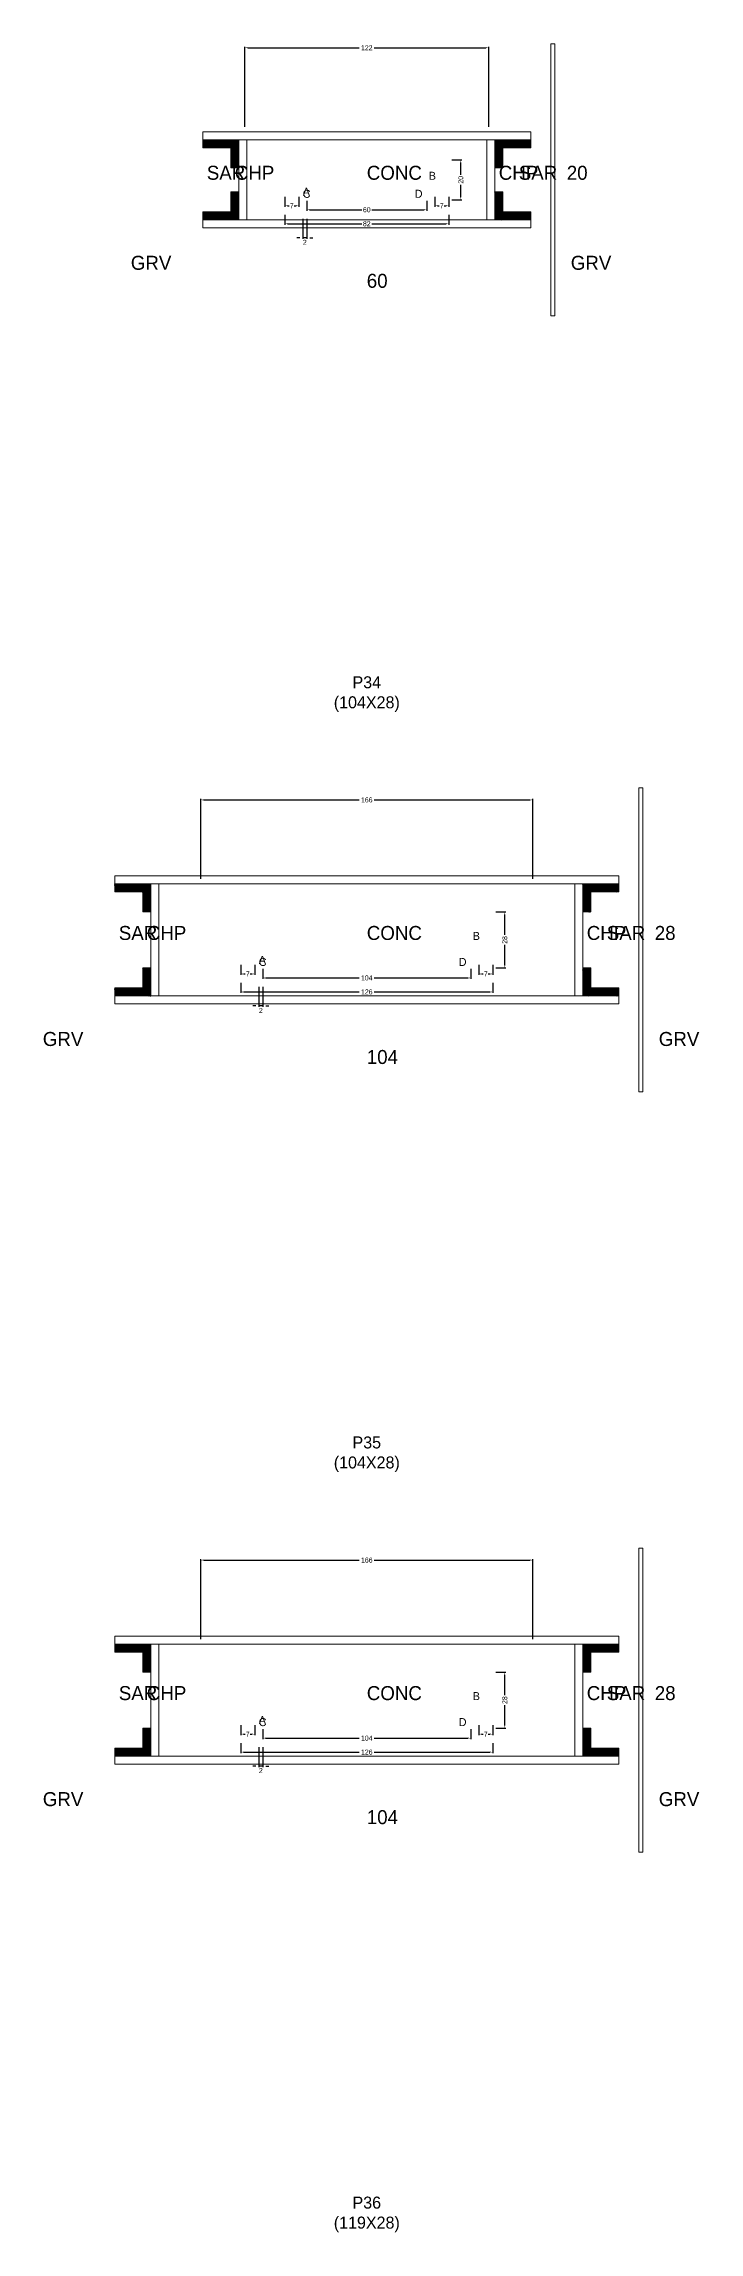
# Model space of a CAD drawing. Header units: centimetres. Extents: x -10500 to 4299, y -38766 to 295.
# Drawn here: x -162 to 166, y -13046 to -11952 of the extents above; entities that cross this region are included whole.
import ezdxf

# ---------------------------------------------------------------- set-up
doc = ezdxf.new("R2010")
doc.units = ezdxf.units.CM
for name, color, linetype in [('COTA', 241, 'Continuous'), ('Hachura', 251, 'Continuous'), ('NOMENCLATURA', 7, 'Continuous'), ('SARRAFO', 251, 'Continuous'), ('Texto Seção', 7, 'Continuous')]:
    doc.layers.add(name, color=color, linetype=linetype)
doc.dimstyles.new('cotax2', dxfattribs={"dimtxt": 2.5, "dimasz": 1.5, "dimexe": 0.5, "dimexo": 0.5, "dimgap": 0.5, "dimtad": 1, "dimcen": 2.5, "dimazin": 3, "dimtfac": 1, "dimtmove": 0, "dimatfit": 3})

# ---------------------------------------------------------------- blocks, each defined once
blk = doc.blocks.new('_CLOSEDFILLED')
at = {"color": 0, "linetype": 'BYBLOCK'}
blk.add_solid([(-1, 0.16), (0, 0), (-1, -0.16)], dxfattribs=at)
blk = doc.blocks.new('*D910')
for p, q in [((-41, -12037.5), (-41, -12042.5)), ((-39.5, -12042), (-2.5, -12042)), ((2.5, -12042), (39.5, -12042)), ((41, -12037.5), (41, -12042.5))]:
    blk.add_line(p, q)
at = {"layer": 'Defpoints'}
for p in [(-41, -12037), (-41, -12042), (41, -12037)]:
    blk.add_point(p, dxfattribs=at)
at = {"layer": 'COTA', "xscale": 1.5, "yscale": 1.5, "rotation": 180}
blk.add_blockref('_CLOSEDFILLED', (-41, -12042), dxfattribs=at)
at = {"layer": 'COTA', "xscale": 1.5, "yscale": 1.5}
blk.add_blockref('_CLOSEDFILLED', (41, -12042), dxfattribs=at)
at = {"layer": 'COTA', "insert": (0, -12042), "char_height": 2.5, "attachment_point": 5}
blk.add_mtext('82', dxfattribs=at)
blk = doc.blocks.new('*D911')
for p, q in [((-30, -12030.5), (-30, -12035.5)), ((30, -12030.5), (30, -12035.5)), ((-28.5, -12035), (-2.5, -12035)), ((2.5, -12035), (28.5, -12035))]:
    blk.add_line(p, q)
at = {"layer": 'Defpoints'}
for p in [(-30, -12030), (30, -12030), (-30, -12035)]:
    blk.add_point(p, dxfattribs=at)
at = {"layer": 'COTA', "xscale": 1.5, "yscale": 1.5, "rotation": 180}
blk.add_blockref('_CLOSEDFILLED', (-30, -12035), dxfattribs=at)
at = {"layer": 'COTA', "xscale": 1.5, "yscale": 1.5}
blk.add_blockref('_CLOSEDFILLED', (30, -12035), dxfattribs=at)
at = {"layer": 'COTA', "insert": (0, -12035), "char_height": 2.5, "attachment_point": 5}
blk.add_mtext('60', dxfattribs=at)
blk = doc.blocks.new('*D912')
for p, q in [((42.5, -12010), (47.5, -12010)), ((47, -12017.5), (47, -12011.5)), ((47, -12028.5), (47, -12022.5)), ((42.5, -12030), (47.5, -12030))]:
    blk.add_line(p, q)
at = {"layer": 'Defpoints'}
for p in [(42, -12010), (42, -12030), (47, -12030)]:
    blk.add_point(p, dxfattribs=at)
at = {"layer": 'COTA', "xscale": 1.5, "yscale": 1.5}
for p, rotation in [((47, -12010), 90), ((47, -12030), 270)]:
    blk.add_blockref('_CLOSEDFILLED', p, dxfattribs=dict(at, rotation=rotation))
at = {"layer": 'COTA', "insert": (47, -12020), "char_height": 2.5, "attachment_point": 5, "rotation": 90}
blk.add_mtext('20', dxfattribs=at)
blk = doc.blocks.new('*D913')
for p, q in [((-41, -12028.5), (-41, -12033.5)), ((-39.5, -12033), (-38.75, -12033)), ((-36.25, -12033), (-35.5, -12033)), ((-34, -12028.5), (-34, -12033.5))]:
    blk.add_line(p, q)
at = {"layer": 'Defpoints'}
for p in [(-41, -12028), (-41, -12033), (-34, -12028)]:
    blk.add_point(p, dxfattribs=at)
at = {"layer": 'COTA', "xscale": 1.5, "yscale": 1.5, "rotation": 180}
blk.add_blockref('_CLOSEDFILLED', (-41, -12033), dxfattribs=at)
at = {"layer": 'COTA', "xscale": 1.5, "yscale": 1.5}
blk.add_blockref('_CLOSEDFILLED', (-34, -12033), dxfattribs=at)
at = {"layer": 'COTA', "insert": (-37.5, -12033), "char_height": 2.5, "attachment_point": 5}
blk.add_mtext('7', dxfattribs=at)
blk = doc.blocks.new('*D914')
for p, q in [((34, -12028.5), (34, -12033.5)), ((35.5, -12033), (36.25, -12033)), ((38.75, -12033), (39.5, -12033)), ((41, -12028.5), (41, -12033.5))]:
    blk.add_line(p, q)
at = {"layer": 'Defpoints'}
for p in [(34, -12028), (34, -12033), (41, -12028)]:
    blk.add_point(p, dxfattribs=at)
at = {"layer": 'COTA', "xscale": 1.5, "yscale": 1.5, "rotation": 180}
blk.add_blockref('_CLOSEDFILLED', (34, -12033), dxfattribs=at)
at = {"layer": 'COTA', "xscale": 1.5, "yscale": 1.5}
blk.add_blockref('_CLOSEDFILLED', (41, -12033), dxfattribs=at)
at = {"layer": 'COTA', "insert": (37.5, -12033), "char_height": 2.5, "attachment_point": 5}
blk.add_mtext('7', dxfattribs=at)
blk = doc.blocks.new('*D915')
for p, q in [((-61, -11993.5), (-61, -11953.5)), ((-59.5, -11954), (-3.75, -11954)), ((3.75, -11954), (59.5, -11954)), ((61, -11993.5), (61, -11953.5))]:
    blk.add_line(p, q)
at = {"layer": 'Defpoints'}
for p in [(-61, -11954), (-61, -11994), (61, -11994)]:
    blk.add_point(p, dxfattribs=at)
at = {"layer": 'COTA', "xscale": 1.5, "yscale": 1.5, "rotation": 180}
blk.add_blockref('_CLOSEDFILLED', (-61, -11954), dxfattribs=at)
at = {"layer": 'COTA', "xscale": 1.5, "yscale": 1.5}
blk.add_blockref('_CLOSEDFILLED', (61, -11954), dxfattribs=at)
at = {"layer": 'COTA', "insert": (0, -11954), "char_height": 2.5, "attachment_point": 5}
blk.add_mtext('122', dxfattribs=at)
blk = doc.blocks.new('*D936')
for p, q in [((-63, -12421.5), (-63, -12426.5)), ((-61.5, -12426), (-3.75, -12426)), ((3.75, -12426), (61.5, -12426)), ((63, -12421.5), (63, -12426.5))]:
    blk.add_line(p, q)
at = {"layer": 'Defpoints'}
for p in [(-63, -12421), (-63, -12426), (63, -12421)]:
    blk.add_point(p, dxfattribs=at)
at = {"layer": 'COTA', "xscale": 1.5, "yscale": 1.5, "rotation": 180}
blk.add_blockref('_CLOSEDFILLED', (-63, -12426), dxfattribs=at)
at = {"layer": 'COTA', "xscale": 1.5, "yscale": 1.5}
blk.add_blockref('_CLOSEDFILLED', (63, -12426), dxfattribs=at)
at = {"layer": 'COTA', "insert": (0, -12426), "char_height": 2.5, "attachment_point": 5}
blk.add_mtext('126', dxfattribs=at)
blk = doc.blocks.new('*D937')
for p, q in [((-52, -12414.5), (-52, -12419.5)), ((52, -12414.5), (52, -12419.5)), ((-50.5, -12419), (-3.75, -12419)), ((3.75, -12419), (50.5, -12419))]:
    blk.add_line(p, q)
at = {"layer": 'Defpoints'}
for p in [(-52, -12414), (52, -12414), (-52, -12419)]:
    blk.add_point(p, dxfattribs=at)
at = {"layer": 'COTA', "xscale": 1.5, "yscale": 1.5, "rotation": 180}
blk.add_blockref('_CLOSEDFILLED', (-52, -12419), dxfattribs=at)
at = {"layer": 'COTA', "xscale": 1.5, "yscale": 1.5}
blk.add_blockref('_CLOSEDFILLED', (52, -12419), dxfattribs=at)
at = {"layer": 'COTA', "insert": (0, -12419), "char_height": 2.5, "attachment_point": 5}
blk.add_mtext('104', dxfattribs=at)
blk = doc.blocks.new('*D938')
for p, q in [((64.5, -12386), (69.5, -12386)), ((69, -12397.5), (69, -12387.5)), ((69, -12412.5), (69, -12402.5)), ((64.5, -12414), (69.5, -12414))]:
    blk.add_line(p, q)
at = {"layer": 'Defpoints'}
for p in [(64, -12386), (64, -12414), (69, -12414)]:
    blk.add_point(p, dxfattribs=at)
at = {"layer": 'COTA', "xscale": 1.5, "yscale": 1.5}
for p, rotation in [((69, -12386), 90), ((69, -12414), 270)]:
    blk.add_blockref('_CLOSEDFILLED', p, dxfattribs=dict(at, rotation=rotation))
at = {"layer": 'COTA', "insert": (69, -12400), "char_height": 2.5, "attachment_point": 5, "rotation": 90}
blk.add_mtext('28', dxfattribs=at)
blk = doc.blocks.new('*D939')
for p, q in [((-63, -12412.5), (-63, -12417.5)), ((-56, -12412.5), (-56, -12417.5)), ((-61.5, -12417), (-60.75, -12417)), ((-58.25, -12417), (-57.5, -12417))]:
    blk.add_line(p, q)
at = {"layer": 'Defpoints'}
for p in [(-63, -12412), (-56, -12412), (-63, -12417)]:
    blk.add_point(p, dxfattribs=at)
at = {"layer": 'COTA', "xscale": 1.5, "yscale": 1.5, "rotation": 180}
blk.add_blockref('_CLOSEDFILLED', (-63, -12417), dxfattribs=at)
at = {"layer": 'COTA', "xscale": 1.5, "yscale": 1.5}
blk.add_blockref('_CLOSEDFILLED', (-56, -12417), dxfattribs=at)
at = {"layer": 'COTA', "insert": (-59.5, -12417), "char_height": 2.5, "attachment_point": 5}
blk.add_mtext('7', dxfattribs=at)
blk = doc.blocks.new('*D940')
for p, q in [((56, -12412.5), (56, -12417.5)), ((63, -12412.5), (63, -12417.5)), ((57.5, -12417), (58.25, -12417)), ((60.75, -12417), (61.5, -12417))]:
    blk.add_line(p, q)
at = {"layer": 'Defpoints'}
for p in [(56, -12412), (63, -12412), (56, -12417)]:
    blk.add_point(p, dxfattribs=at)
at = {"layer": 'COTA', "xscale": 1.5, "yscale": 1.5, "rotation": 180}
blk.add_blockref('_CLOSEDFILLED', (56, -12417), dxfattribs=at)
at = {"layer": 'COTA', "xscale": 1.5, "yscale": 1.5}
blk.add_blockref('_CLOSEDFILLED', (63, -12417), dxfattribs=at)
at = {"layer": 'COTA', "insert": (59.5, -12417), "char_height": 2.5, "attachment_point": 5}
blk.add_mtext('7', dxfattribs=at)
blk = doc.blocks.new('*D941')
for p, q in [((-83, -12369.5), (-83, -12329.5)), ((-81.5, -12330), (-3.75, -12330)), ((3.75, -12330), (81.5, -12330)), ((83, -12369.5), (83, -12329.5))]:
    blk.add_line(p, q)
at = {"layer": 'Defpoints'}
for p in [(-83, -12330), (-83, -12370), (83, -12370)]:
    blk.add_point(p, dxfattribs=at)
at = {"layer": 'COTA', "xscale": 1.5, "yscale": 1.5, "rotation": 180}
blk.add_blockref('_CLOSEDFILLED', (-83, -12330), dxfattribs=at)
at = {"layer": 'COTA', "xscale": 1.5, "yscale": 1.5}
blk.add_blockref('_CLOSEDFILLED', (83, -12330), dxfattribs=at)
at = {"layer": 'COTA', "insert": (0, -12330), "char_height": 2.5, "attachment_point": 5}
blk.add_mtext('166', dxfattribs=at)
blk = doc.blocks.new('*D962')
for p, q in [((-63, -12801.5), (-63, -12806.5)), ((-61.5, -12806), (-3.75, -12806)), ((3.75, -12806), (61.5, -12806)), ((63, -12801.5), (63, -12806.5))]:
    blk.add_line(p, q)
at = {"layer": 'Defpoints'}
for p in [(-63, -12801), (-63, -12806), (63, -12801)]:
    blk.add_point(p, dxfattribs=at)
at = {"layer": 'COTA', "xscale": 1.5, "yscale": 1.5, "rotation": 180}
blk.add_blockref('_CLOSEDFILLED', (-63, -12806), dxfattribs=at)
at = {"layer": 'COTA', "xscale": 1.5, "yscale": 1.5}
blk.add_blockref('_CLOSEDFILLED', (63, -12806), dxfattribs=at)
at = {"layer": 'COTA', "insert": (0, -12806), "char_height": 2.5, "attachment_point": 5}
blk.add_mtext('126', dxfattribs=at)
blk = doc.blocks.new('*D963')
for p, q in [((-52, -12794.5), (-52, -12799.5)), ((-50.5, -12799), (-3.75, -12799)), ((3.75, -12799), (50.5, -12799)), ((52, -12794.5), (52, -12799.5))]:
    blk.add_line(p, q)
at = {"layer": 'Defpoints'}
for p in [(-52, -12794), (-52, -12799), (52, -12794)]:
    blk.add_point(p, dxfattribs=at)
at = {"layer": 'COTA', "xscale": 1.5, "yscale": 1.5, "rotation": 180}
blk.add_blockref('_CLOSEDFILLED', (-52, -12799), dxfattribs=at)
at = {"layer": 'COTA', "xscale": 1.5, "yscale": 1.5}
blk.add_blockref('_CLOSEDFILLED', (52, -12799), dxfattribs=at)
at = {"layer": 'COTA', "insert": (0, -12799), "char_height": 2.5, "attachment_point": 5}
blk.add_mtext('104', dxfattribs=at)
blk = doc.blocks.new('*D964')
for p, q in [((64.5, -12766), (69.5, -12766)), ((69, -12777.5), (69, -12767.5)), ((69, -12792.5), (69, -12782.5)), ((64.5, -12794), (69.5, -12794))]:
    blk.add_line(p, q)
at = {"layer": 'Defpoints'}
for p in [(64, -12766), (64, -12794), (69, -12794)]:
    blk.add_point(p, dxfattribs=at)
at = {"layer": 'COTA', "xscale": 1.5, "yscale": 1.5}
for p, rotation in [((69, -12766), 90), ((69, -12794), 270)]:
    blk.add_blockref('_CLOSEDFILLED', p, dxfattribs=dict(at, rotation=rotation))
at = {"layer": 'COTA', "insert": (69, -12780), "char_height": 2.5, "attachment_point": 5, "rotation": 90}
blk.add_mtext('28', dxfattribs=at)
blk = doc.blocks.new('*D965')
for p, q in [((-63, -12792.5), (-63, -12797.5)), ((-61.5, -12797), (-60.75, -12797)), ((-58.25, -12797), (-57.5, -12797)), ((-56, -12792.5), (-56, -12797.5))]:
    blk.add_line(p, q)
at = {"layer": 'Defpoints'}
for p in [(-63, -12792), (-63, -12797), (-56, -12792)]:
    blk.add_point(p, dxfattribs=at)
at = {"layer": 'COTA', "xscale": 1.5, "yscale": 1.5, "rotation": 180}
blk.add_blockref('_CLOSEDFILLED', (-63, -12797), dxfattribs=at)
at = {"layer": 'COTA', "xscale": 1.5, "yscale": 1.5}
blk.add_blockref('_CLOSEDFILLED', (-56, -12797), dxfattribs=at)
at = {"layer": 'COTA', "insert": (-59.5, -12797), "char_height": 2.5, "attachment_point": 5}
blk.add_mtext('7', dxfattribs=at)
blk = doc.blocks.new('*D966')
for p, q in [((56, -12792.5), (56, -12797.5)), ((57.5, -12797), (58.25, -12797)), ((60.75, -12797), (61.5, -12797)), ((63, -12792.5), (63, -12797.5))]:
    blk.add_line(p, q)
at = {"layer": 'Defpoints'}
for p in [(56, -12792), (56, -12797), (63, -12792)]:
    blk.add_point(p, dxfattribs=at)
at = {"layer": 'COTA', "xscale": 1.5, "yscale": 1.5, "rotation": 180}
blk.add_blockref('_CLOSEDFILLED', (56, -12797), dxfattribs=at)
at = {"layer": 'COTA', "xscale": 1.5, "yscale": 1.5}
blk.add_blockref('_CLOSEDFILLED', (63, -12797), dxfattribs=at)
at = {"layer": 'COTA', "insert": (59.5, -12797), "char_height": 2.5, "attachment_point": 5}
blk.add_mtext('7', dxfattribs=at)
blk = doc.blocks.new('*D967')
for p, q in [((-83, -12749.5), (-83, -12709.5)), ((-81.5, -12710), (-3.75, -12710)), ((3.75, -12710), (81.5, -12710)), ((83, -12749.5), (83, -12709.5))]:
    blk.add_line(p, q)
at = {"layer": 'Defpoints'}
for p in [(-83, -12710), (-83, -12750), (83, -12750)]:
    blk.add_point(p, dxfattribs=at)
at = {"layer": 'COTA', "xscale": 1.5, "yscale": 1.5, "rotation": 180}
blk.add_blockref('_CLOSEDFILLED', (-83, -12710), dxfattribs=at)
at = {"layer": 'COTA', "xscale": 1.5, "yscale": 1.5}
blk.add_blockref('_CLOSEDFILLED', (83, -12710), dxfattribs=at)
at = {"layer": 'COTA', "insert": (0, -12710), "char_height": 2.5, "attachment_point": 5}
blk.add_mtext('166', dxfattribs=at)

msp = doc.modelspace()

# ---------------------------------------------------------------- hatches: boundary and pattern name
at = {"layer": 'SARRAFO'}
h = msp.add_hatch(dxfattribs=at)
h.set_pattern_fill('SOLID', scale=2)
h.paths.add_polyline_path([(-82, -12004), (-68, -12004), (-68, -12000), (-82, -12000)])
h = msp.add_hatch(dxfattribs=at)
h.set_pattern_fill('SOLID', scale=2)
h.paths.add_polyline_path([(-68, -12014), (-64, -12014), (-64, -12000), (-68, -12000)])
h = msp.add_hatch(dxfattribs=at)
h.set_pattern_fill('SOLID', scale=2)
h.paths.add_polyline_path([(64, -12014), (68, -12014), (68, -12000), (64, -12000)])
h = msp.add_hatch(dxfattribs=at)
h.set_pattern_fill('SOLID', scale=2)
h.paths.add_polyline_path([(68, -12004), (82, -12004), (82, -12000), (68, -12000)])
h = msp.add_hatch(dxfattribs=at)
h.set_pattern_fill('SOLID', scale=2)
h.paths.add_polyline_path([(-68, -12040), (-64, -12040), (-64, -12026), (-68, -12026)])
h = msp.add_hatch(dxfattribs=at)
h.set_pattern_fill('SOLID', scale=2)
h.paths.add_polyline_path([(64, -12040), (68, -12040), (68, -12026), (64, -12026)])
h = msp.add_hatch(dxfattribs=at)
h.set_pattern_fill('SOLID', scale=2)
h.paths.add_polyline_path([(-82, -12040), (-68, -12040), (-68, -12036), (-82, -12036)])
h = msp.add_hatch(dxfattribs=at)
h.set_pattern_fill('SOLID', scale=2)
h.paths.add_polyline_path([(68, -12040), (82, -12040), (82, -12036), (68, -12036)])
h = msp.add_hatch(dxfattribs=at)
h.set_pattern_fill('SOLID', scale=2)
h.paths.add_polyline_path([(-126, -12376), (-112, -12376), (-112, -12372), (-126, -12372)])
h = msp.add_hatch(dxfattribs=at)
h.set_pattern_fill('SOLID', scale=2)
h.paths.add_polyline_path([(-112, -12386), (-108, -12386), (-108, -12372), (-112, -12372)])
h = msp.add_hatch(dxfattribs=at)
h.set_pattern_fill('SOLID', scale=2)
h.paths.add_polyline_path([(108, -12386), (112, -12386), (112, -12372), (108, -12372)])
h = msp.add_hatch(dxfattribs=at)
h.set_pattern_fill('SOLID', scale=2)
h.paths.add_polyline_path([(112, -12376), (126, -12376), (126, -12372), (112, -12372)])
h = msp.add_hatch(dxfattribs=at)
h.set_pattern_fill('SOLID', scale=2)
h.paths.add_polyline_path([(-112, -12428), (-108, -12428), (-108, -12414), (-112, -12414)])
h = msp.add_hatch(dxfattribs=at)
h.set_pattern_fill('SOLID', scale=2)
h.paths.add_polyline_path([(108, -12428), (112, -12428), (112, -12414), (108, -12414)])
h = msp.add_hatch(dxfattribs=at)
h.set_pattern_fill('SOLID', scale=2)
h.paths.add_polyline_path([(-126, -12428), (-112, -12428), (-112, -12424), (-126, -12424)])
h = msp.add_hatch(dxfattribs=at)
h.set_pattern_fill('SOLID', scale=2)
h.paths.add_polyline_path([(112, -12428), (126, -12428), (126, -12424), (112, -12424)])
h = msp.add_hatch(dxfattribs=at)
h.set_pattern_fill('SOLID', scale=2)
h.paths.add_polyline_path([(-126, -12756), (-112, -12756), (-112, -12752), (-126, -12752)])
h = msp.add_hatch(dxfattribs=at)
h.set_pattern_fill('SOLID', scale=2)
h.paths.add_polyline_path([(-112, -12766), (-108, -12766), (-108, -12752), (-112, -12752)])
h = msp.add_hatch(dxfattribs=at)
h.set_pattern_fill('SOLID', scale=2)
h.paths.add_polyline_path([(108, -12766), (112, -12766), (112, -12752), (108, -12752)])
h = msp.add_hatch(dxfattribs=at)
h.set_pattern_fill('SOLID', scale=2)
h.paths.add_polyline_path([(112, -12756), (126, -12756), (126, -12752), (112, -12752)])
h = msp.add_hatch(dxfattribs=at)
h.set_pattern_fill('SOLID', scale=2)
h.paths.add_polyline_path([(-112, -12808), (-108, -12808), (-108, -12794), (-112, -12794)])
h = msp.add_hatch(dxfattribs=at)
h.set_pattern_fill('SOLID', scale=2)
h.paths.add_polyline_path([(108, -12808), (112, -12808), (112, -12794), (108, -12794)])
h = msp.add_hatch(dxfattribs=at)
h.set_pattern_fill('SOLID', scale=2)
h.paths.add_polyline_path([(-126, -12808), (-112, -12808), (-112, -12804), (-126, -12804)])
h = msp.add_hatch(dxfattribs=at)
h.set_pattern_fill('SOLID', scale=2)
h.paths.add_polyline_path([(112, -12808), (126, -12808), (126, -12804), (112, -12804)])

# ---------------------------------------------------------------- linework, layer by layer
at = {"layer": 'Hachura', "lineweight": 13}
for points in [[(92, -12088), (94, -12088), (94, -11952), (92, -11952)], [(136, -12476), (138, -12476), (138, -12324), (136, -12324)], [(136, -12856), (138, -12856), (138, -12704), (136, -12704)]]:
    msp.add_lwpolyline(points, close=True, dxfattribs=at)
at = {"layer": 'Hachura', "lineweight": 18}
for points in [[(-82, -12000), (82, -12000), (82, -11996), (-82, -11996)], [(-64, -12040), (-60, -12040), (-60, -12000), (-64, -12000)], [(60, -12040), (64, -12040), (64, -12000), (60, -12000)], [(-82, -12044), (82, -12044), (82, -12040), (-82, -12040)], [(-126, -12372), (126, -12372), (126, -12368), (-126, -12368)], [(-108, -12428), (-104, -12428), (-104, -12372), (-108, -12372)], [(104, -12428), (108, -12428), (108, -12372), (104, -12372)], [(-126, -12432), (126, -12432), (126, -12428), (-126, -12428)], [(-126, -12752), (126, -12752), (126, -12748), (-126, -12748)], [(-108, -12808), (-104, -12808), (-104, -12752), (-108, -12752)], [(104, -12808), (108, -12808), (108, -12752), (104, -12752)], [(-126, -12812), (126, -12812), (126, -12808), (-126, -12808)]]:
    msp.add_lwpolyline(points, close=True, dxfattribs=at)
at = {"layer": 'SARRAFO', "lineweight": 13}
for points in [[(-82, -12004), (-68, -12004), (-68, -12000), (-82, -12000)], [(-68, -12014), (-64, -12014), (-64, -12000), (-68, -12000)], [(64, -12014), (68, -12014), (68, -12000), (64, -12000)], [(68, -12004), (82, -12004), (82, -12000), (68, -12000)], [(-68, -12040), (-64, -12040), (-64, -12026), (-68, -12026)], [(64, -12040), (68, -12040), (68, -12026), (64, -12026)], [(-82, -12040), (-68, -12040), (-68, -12036), (-82, -12036)], [(68, -12040), (82, -12040), (82, -12036), (68, -12036)], [(-126, -12376), (-112, -12376), (-112, -12372), (-126, -12372)], [(-112, -12386), (-108, -12386), (-108, -12372), (-112, -12372)], [(108, -12386), (112, -12386), (112, -12372), (108, -12372)], [(112, -12376), (126, -12376), (126, -12372), (112, -12372)], [(-112, -12428), (-108, -12428), (-108, -12414), (-112, -12414)], [(108, -12428), (112, -12428), (112, -12414), (108, -12414)], [(-126, -12428), (-112, -12428), (-112, -12424), (-126, -12424)], [(112, -12428), (126, -12428), (126, -12424), (112, -12424)], [(-126, -12756), (-112, -12756), (-112, -12752), (-126, -12752)], [(-112, -12766), (-108, -12766), (-108, -12752), (-112, -12752)], [(108, -12766), (112, -12766), (112, -12752), (108, -12752)], [(112, -12756), (126, -12756), (126, -12752), (112, -12752)], [(-112, -12808), (-108, -12808), (-108, -12794), (-112, -12794)], [(108, -12808), (112, -12808), (112, -12794), (108, -12794)], [(-126, -12808), (-112, -12808), (-112, -12804), (-126, -12804)], [(112, -12808), (126, -12808), (126, -12804), (112, -12804)]]:
    msp.add_lwpolyline(points, close=True, dxfattribs=at)

# ---------------------------------------------------------------- texts
at = {"layer": 'NOMENCLATURA'}
for s, p in [('B', (31, -12020)), ('A', (-32, -12028)), ('C', (-32, -12029)), ('D', (24, -12029)), ('B', (53, -12400)), ('A', (-54, -12412)), ('C', (-54, -12413)), ('D', (46, -12413)), ('B', (53, -12780)), ('A', (-54, -12792)), ('C', (-54, -12793)), ('D', (46, -12793))]:
    msp.add_text(s, height=4, dxfattribs=at).set_placement(p)
at = {"layer": 'NOMENCLATURA', "char_height": 6, "attachment_point": 8}
for s, insert in [('P34\\P(104X28)', (0, -12286)), ('P35\\P(104X28)', (0, -12666)), ('P36\\P(119X28)', (0, -13046))]:
    msp.add_mtext(s, dxfattribs=dict(at, insert=insert))
at = {"layer": 'Texto Seção'}
for s, p in [('SAR', (-80, -12020)), ('CHP', (-66, -12020)), ('CONC', (0, -12020)), ('CHP', (66, -12020)), ('SAR', (76, -12020)), ('20', (100, -12020)), ('GRV', (-118, -12065)), ('GRV', (102, -12065)), ('60', (0, -12074)), ('SAR', (-124, -12400)), ('CHP', (-110, -12400)), ('CONC', (0, -12400)), ('CHP', (110, -12400)), ('SAR', (120, -12400)), ('28', (144, -12400)), ('GRV', (-162, -12453)), ('GRV', (146, -12453)), ('104', (0, -12462)), ('SAR', (-124, -12780)), ('CHP', (-110, -12780)), ('CONC', (0, -12780)), ('CHP', (110, -12780)), ('SAR', (120, -12780)), ('28', (144, -12780)), ('GRV', (-162, -12833)), ('GRV', (146, -12833)), ('104', (0, -12842))]:
    msp.add_text(s, height=7, dxfattribs=at).set_placement(p)

# ---------------------------------------------------------------- dimensions: what is measured, and where the dimension line sits
at = {"layer": 'COTA'}
for base, p1, p2, picture, middle in [((-61, -11954), (-61, -11994), (61, -11994), '*D915', (0, -11954)), ((-41, -12033), (-41, -12028), (-34, -12028), '*D913', (-37.5, -12033)), ((-30, -12035), (-30, -12030), (30, -12030), '*D911', (0, -12035)), ((34, -12033), (34, -12028), (41, -12028), '*D914', (37.5, -12033)), ((-41, -12042), (-41, -12037), (41, -12037), '*D910', (0, -12042)), ((-83, -12330), (-83, -12370), (83, -12370), '*D941', (0, -12330)), ((-63, -12417), (-63, -12412), (-56, -12412), '*D939', (-59.5, -12417)), ((-52, -12419), (-52, -12414), (52, -12414), '*D937', (0, -12419)), ((56, -12417), (56, -12412), (63, -12412), '*D940', (59.5, -12417)), ((-63, -12426), (-63, -12421), (63, -12421), '*D936', (0, -12426)), ((-83, -12710), (-83, -12750), (83, -12750), '*D967', (0, -12710)), ((-63, -12797), (-63, -12792), (-56, -12792), '*D965', (-59.5, -12797)), ((-52, -12799), (-52, -12794), (52, -12794), '*D963', (0, -12799)), ((56, -12797), (56, -12792), (63, -12792), '*D966', (59.5, -12797)), ((-63, -12806), (-63, -12801), (63, -12801), '*D962', (0, -12806))]:
    dim = msp.add_linear_dim(base=base, p1=p1, p2=p2, dimstyle='cotax2', dxfattribs=at)
    dim.commit()
    dim.dimension.update_dxf_attribs({"geometry": picture, "text_midpoint": middle})
for base, p1, p2, picture, middle in [((47, -12030), (42, -12030), (42, -12010), '*D912', (47, -12020)), ((69, -12414), (64, -12414), (64, -12386), '*D938', (69, -12400)), ((69, -12794), (64, -12794), (64, -12766), '*D964', (69, -12780))]:
    dim = msp.add_linear_dim(base=base, p1=p1, p2=p2, angle=90, dimstyle='cotax2', dxfattribs=at)
    dim.commit()
    dim.dimension.update_dxf_attribs({"geometry": picture, "text_midpoint": middle})
for base, p1, p2 in [((-30, -12049), (-30, -12039), (-32, -12039)), ((-52, -12433), (-52, -12423), (-54, -12423)), ((-52, -12813), (-52, -12803), (-54, -12803))]:
    msp.add_linear_dim(base=base, p1=p1, p2=p2, dimstyle='cotax2', dxfattribs=at).render()

doc.saveas('drawing.dxf')
